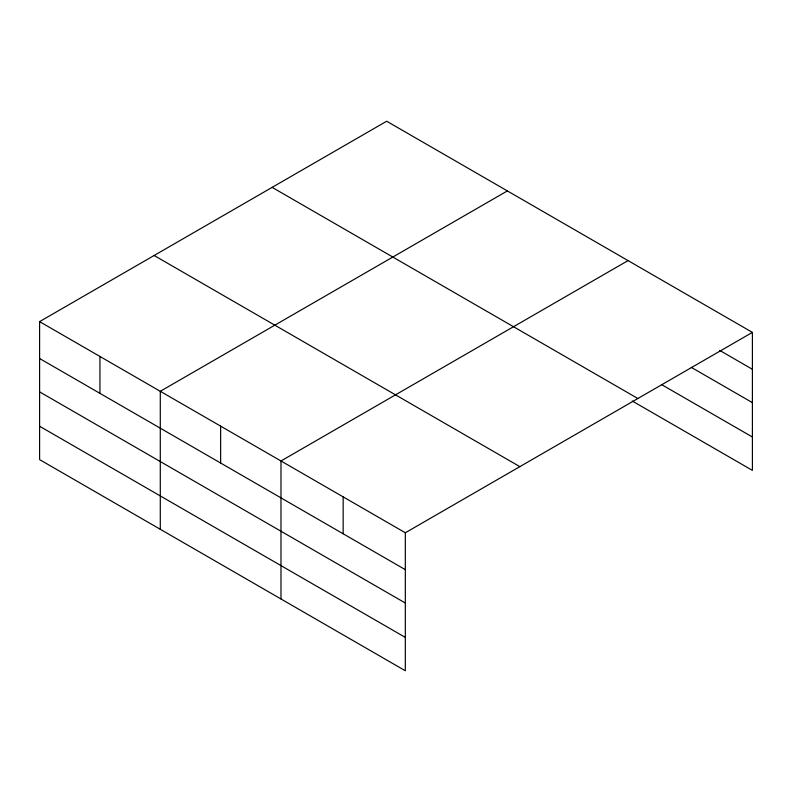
<?xml version="1.0" encoding="UTF-8"?>
<svg xmlns="http://www.w3.org/2000/svg" width="792" height="792" viewBox="0 0 792 792"><rect width="100%" height="100%" fill="white"/><g stroke="black" fill="none" stroke-linecap="round" stroke-linejoin="round"><path stroke-width="1.19" d="M632.264 401.019L752.4 470.379L752.4 332.392L386.674 121.235L39.6 321.621L39.6 459.608L405.326 670.765L405.326 532.769L39.6 321.621M507.365 190.921L160.291 391.298L160.291 529.294M628.056 260.598L280.982 460.974L280.982 598.97M405.326 532.769L752.4 332.392M719.73 350.42L752.4 369.29M691.277 367.359L752.4 402.643M661.775 384.694L752.4 437.016M272.141 187.367L637.867 398.515M154.133 255.489L519.859 466.646M39.6 358.509L405.326 569.666M39.6 391.872L405.326 603.029M39.6 426.245L405.326 637.402M343.154 496.871L343.154 533.768M220.631 426.136L220.631 463.033M99.941 356.459L99.941 393.357"/></g></svg>
